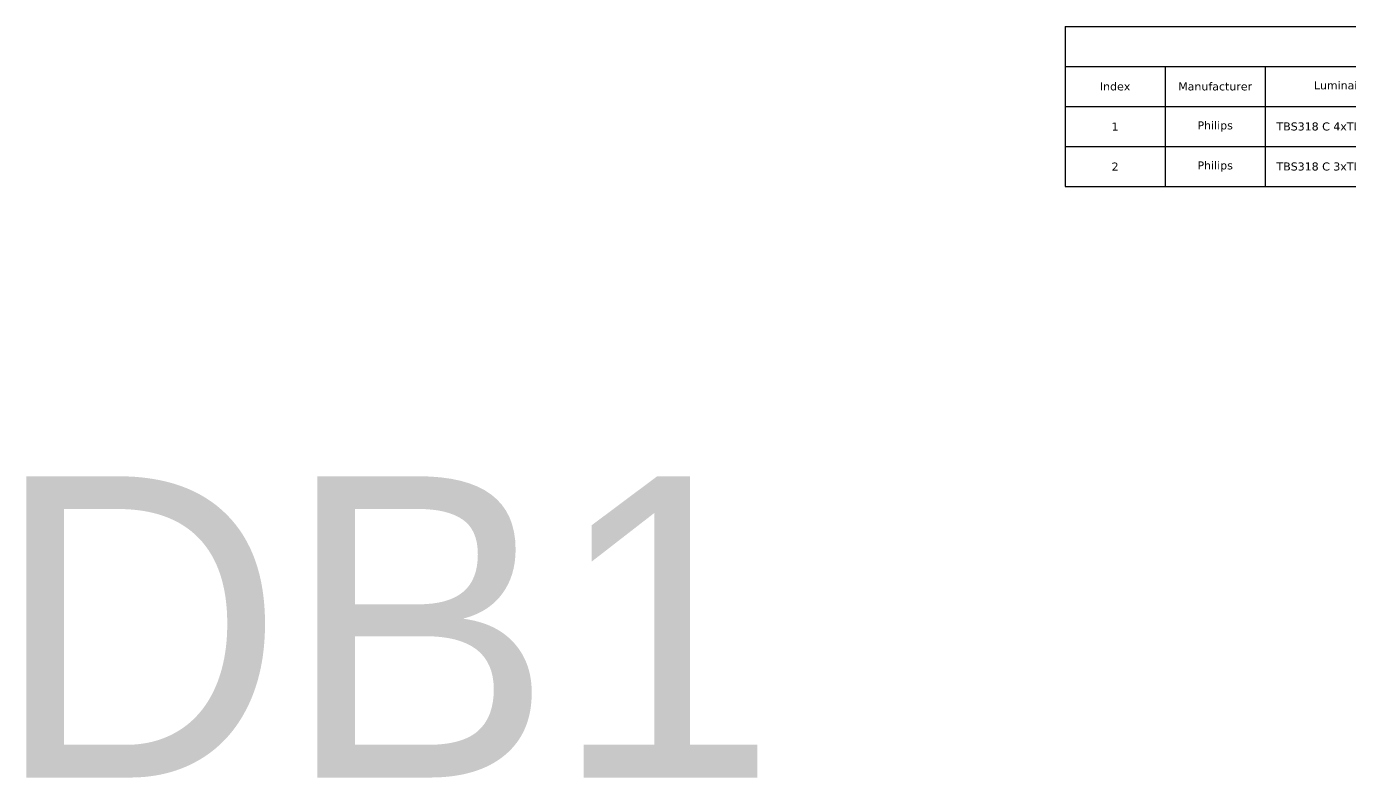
# Model space of a CAD drawing. Header units: metres. Extents: x -24 to 527, y -154 to 95.
# Drawn here: x 8.46 to 41.52, y 72.26 to 91.02 of the extents above; entities that cross this region are included whole.
import ezdxf

# ---------------------------------------------------------------- set-up
doc = ezdxf.new("R2010")
doc.units = ezdxf.units.M
doc.header["$MEASUREMENT"] = 0
doc.layers.add('AR-PUERTAS', color=2, linetype='Continuous')
doc.styles.add('TableTextStyle', font='')
doc.styles.get('TableTextStyle').set_extended_font_data('VERDANA.TTF')

# ---------------------------------------------------------------- blocks, each defined once
blk = doc.blocks.new('*T103')
at = {"layer": 'Defpoints', "color": 0, "linetype": 'ByBlock', "lineweight": -2, "transparency": 16777216}
for p, q in [((0, 0), (24.5, 0)), ((0, 0), (0, -4)), ((24.5, 0), (24.5, -4)), ((0, -1), (24.5, -1)), ((2.5, -1), (2.5, -4)), ((5, -1), (5, -4)), ((9.5, -1), (9.5, -4)), ((12, -1), (12, -4)), ((14.5, -1), (14.5, -4)), ((17, -1), (17, -4)), ((19.5, -1), (19.5, -4)), ((22, -1), (22, -4)), ((0, -2), (24.5, -2)), ((0, -3), (24.5, -3)), ((0, -4), (24.5, -4))]:
    blk.add_line(p, q, dxfattribs=at)
at = {"layer": 'Defpoints', "color": 0, "transparency": 16777216, "char_height": 0.2, "attachment_point": 5, "style": 'TableTextStyle'}
for s, insert, width in [('Luminaire parts list', (12.25, -0.5), 24.38), ('Index', (1.25, -1.5), 2.38), ('Manufacturer', (3.75, -1.5), 2.38), ('Luminaire type', (7.25, -1.5), 4.38), ('Item number', (10.75, -1.5), 2.38), ('Fitting', (13.25, -1.5), 2.38), ('Luminous flux', (15.75, -1.5), 2.38), ('Light loss factor', (18.25, -1.5), 2.38), ('Connected load', (20.75, -1.5), 2.38), ('Quantity', (23.25, -1.5), 2.38), ('1', (1.25, -2.5), 2.38), ('Philips', (3.75, -2.5), 2.38), ('TBS318 C 4xTL-D36W HFE O', (7.25, -2.5), 4.38), ('4xTL-D36W/840', (13.25, -2.5), 2.38), ('13400 lm', (15.75, -2.5), 2.38), ('0.80', (18.25, -2.5), 2.38), ('0 W', (20.75, -2.5), 2.38), ('107', (23.25, -2.5), 2.38), ('2', (1.25, -3.5), 2.38), ('Philips', (3.75, -3.5), 2.38), ('TBS318 C 3xTL-D36W HFE O', (7.25, -3.5), 4.38), ('3xTL-D36W/840', (13.25, -3.5), 2.38), ('10050 lm', (15.75, -3.5), 2.38), ('0.80', (18.25, -3.5), 2.38), ('0 W', (20.75, -3.5), 2.38), ('31', (23.25, -3.5), 2.38)]:
    blk.add_mtext(s, dxfattribs=dict(at, insert=insert, width=width))

msp = doc.modelspace()

# ---------------------------------------------------------------- block references
msp.add_blockref('*T103', (34.416, 91.022))

# ---------------------------------------------------------------- texts
at = {"layer": 'AR-PUERTAS', "insert": (7.638, 79.785), "char_height": 7.5268, "attachment_point": 1}
msp.add_mtext_dynamic_manual_height_columns('DB1', width=7.52685, gutter_width=37.634, heights=[0], dxfattribs=at)

doc.saveas('drawing.dxf')
